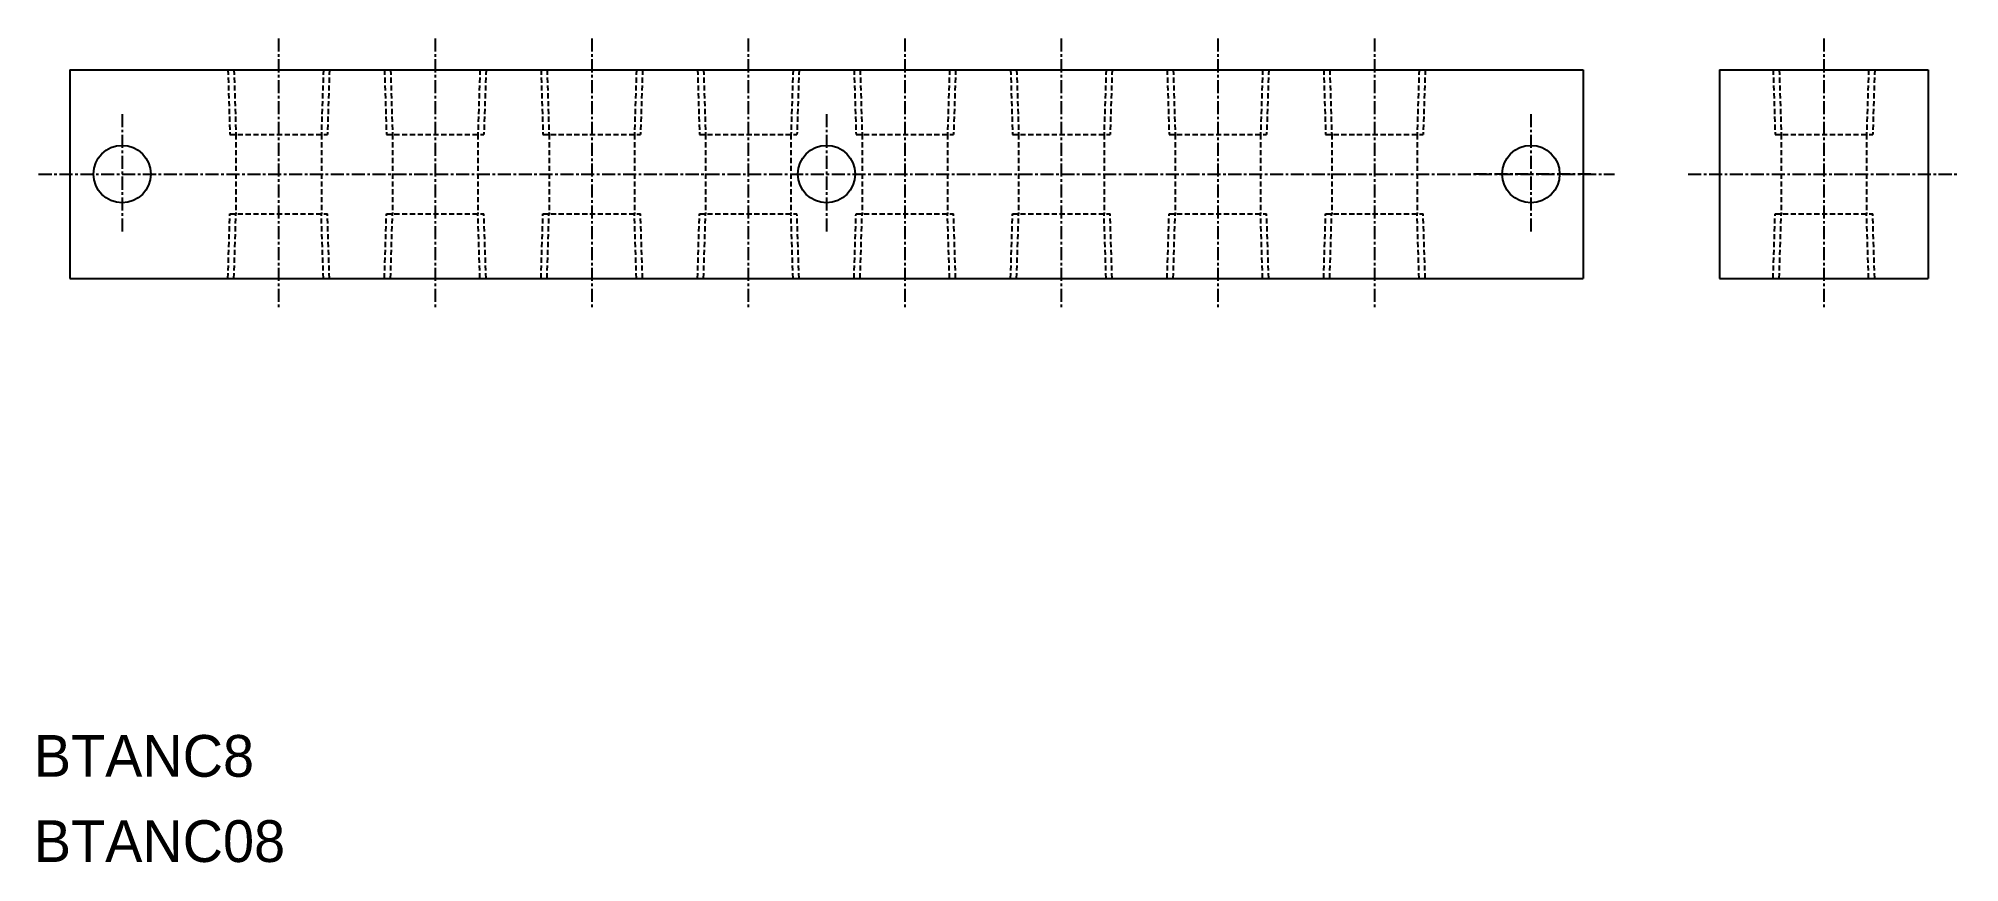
# Model space of a CAD drawing. Extents: x 4428 to 4613, y 18824 to 18903.
import ezdxf

# ---------------------------------------------------------------- set-up
doc = ezdxf.new("R2010")
doc.units = 0
doc.linetypes.add('CENTER', pattern=[2, 1.25, -0.25, 0.25, -0.25])
doc.linetypes.add('DASHED', pattern=[0.75, 0.5, -0.25])
doc.layers.get('0').update_dxf_attribs({"linetype": 'CONTINUOUS'})
doc.layers.add('CENTER', color=1, linetype='CENTER')

msp = doc.modelspace()

# ---------------------------------------------------------------- linework, layer by layer
at = {"color": 7, "linetype": 'CONTINUOUS'}
for p, q in [((4431.49, 18900.44), (4576.49, 18900.44)), ((4431.49, 18900.44), (4431.49, 18880.44)), ((4576.49, 18900.44), (4576.49, 18880.44)), ((4589.56, 18900.44), (4609.56, 18900.44)), ((4589.56, 18900.44), (4589.56, 18880.44)), ((4609.56, 18900.44), (4609.56, 18880.44)), ((4431.49, 18880.44), (4576.49, 18880.44)), ((4589.56, 18880.44), (4609.56, 18880.44))]:
    msp.add_line(p, q, dxfattribs=at)
at = {"color": 3, "linetype": 'DASHED'}
for p, q in [((4446.63, 18900.44), (4446.82, 18894.24)), ((4447.21, 18900.44), (4447.4, 18894.24)), ((4455.78, 18900.44), (4455.58, 18894.24)), ((4456.36, 18900.44), (4456.16, 18894.24)), ((4461.63, 18900.44), (4461.82, 18894.24)), ((4462.21, 18900.44), (4462.4, 18894.24)), ((4470.78, 18900.44), (4470.58, 18894.24)), ((4471.36, 18900.44), (4471.16, 18894.24)), ((4476.63, 18900.44), (4476.82, 18894.24)), ((4477.21, 18900.44), (4477.4, 18894.24)), ((4485.78, 18900.44), (4485.58, 18894.24)), ((4486.36, 18900.44), (4486.16, 18894.24)), ((4491.63, 18900.44), (4491.82, 18894.24)), ((4492.21, 18900.44), (4492.4, 18894.24)), ((4500.78, 18900.44), (4500.58, 18894.24)), ((4501.36, 18900.44), (4501.16, 18894.24)), ((4506.63, 18900.44), (4506.82, 18894.24)), ((4507.21, 18900.44), (4507.4, 18894.24)), ((4515.78, 18900.44), (4515.58, 18894.24)), ((4516.36, 18900.44), (4516.16, 18894.24)), ((4521.63, 18900.44), (4521.82, 18894.24)), ((4522.21, 18900.44), (4522.4, 18894.24)), ((4530.78, 18900.44), (4530.58, 18894.24)), ((4531.36, 18900.44), (4531.16, 18894.24)), ((4536.63, 18900.44), (4536.82, 18894.24)), ((4537.21, 18900.44), (4537.4, 18894.24)), ((4545.78, 18900.44), (4545.58, 18894.24)), ((4546.36, 18900.44), (4546.16, 18894.24)), ((4551.63, 18900.44), (4551.82, 18894.24)), ((4552.21, 18900.44), (4552.4, 18894.24)), ((4560.78, 18900.44), (4560.58, 18894.24)), ((4561.36, 18900.44), (4561.16, 18894.24)), ((4594.7, 18900.44), (4594.89, 18894.24)), ((4595.28, 18900.44), (4595.48, 18894.24)), ((4603.85, 18900.44), (4603.65, 18894.24)), ((4604.43, 18900.44), (4604.24, 18894.24)), ((4446.82, 18894.24), (4456.16, 18894.24)), ((4447.4, 18894.24), (4447.4, 18886.64)), ((4455.58, 18894.24), (4455.58, 18886.64)), ((4461.82, 18894.24), (4471.16, 18894.24)), ((4462.4, 18894.24), (4462.4, 18886.64)), ((4470.58, 18894.24), (4470.58, 18886.64)), ((4476.82, 18894.24), (4486.16, 18894.24)), ((4477.4, 18894.24), (4477.4, 18886.64)), ((4485.58, 18894.24), (4485.58, 18886.64)), ((4491.82, 18894.24), (4501.16, 18894.24)), ((4492.4, 18894.24), (4492.4, 18886.64)), ((4500.58, 18894.24), (4500.58, 18886.64)), ((4506.82, 18894.24), (4516.16, 18894.24)), ((4507.4, 18894.24), (4507.4, 18886.64)), ((4515.58, 18894.24), (4515.58, 18886.64)), ((4521.82, 18894.24), (4531.16, 18894.24)), ((4522.4, 18894.24), (4522.4, 18886.64)), ((4530.58, 18894.24), (4530.58, 18886.64)), ((4536.82, 18894.24), (4546.16, 18894.24)), ((4537.4, 18894.24), (4537.4, 18886.64)), ((4545.58, 18894.24), (4545.58, 18886.64)), ((4551.82, 18894.24), (4561.16, 18894.24)), ((4552.4, 18894.24), (4552.4, 18886.64)), ((4560.58, 18894.24), (4560.58, 18886.64)), ((4594.89, 18894.24), (4604.24, 18894.24)), ((4595.48, 18894.24), (4595.48, 18886.64)), ((4603.65, 18894.24), (4603.65, 18886.64)), ((4446.63, 18880.44), (4446.82, 18886.64)), ((4446.82, 18886.64), (4456.16, 18886.64)), ((4447.21, 18880.44), (4447.4, 18886.64)), ((4455.78, 18880.44), (4455.58, 18886.64)), ((4456.36, 18880.44), (4456.16, 18886.64)), ((4461.63, 18880.44), (4461.82, 18886.64)), ((4461.82, 18886.64), (4471.16, 18886.64)), ((4462.21, 18880.44), (4462.4, 18886.64)), ((4470.78, 18880.44), (4470.58, 18886.64)), ((4471.36, 18880.44), (4471.16, 18886.64)), ((4476.63, 18880.44), (4476.82, 18886.64)), ((4476.82, 18886.64), (4486.16, 18886.64)), ((4477.21, 18880.44), (4477.4, 18886.64)), ((4485.78, 18880.44), (4485.58, 18886.64)), ((4486.36, 18880.44), (4486.16, 18886.64)), ((4491.63, 18880.44), (4491.82, 18886.64)), ((4491.82, 18886.64), (4501.16, 18886.64)), ((4492.21, 18880.44), (4492.4, 18886.64)), ((4500.78, 18880.44), (4500.58, 18886.64)), ((4501.36, 18880.44), (4501.16, 18886.64)), ((4506.63, 18880.44), (4506.82, 18886.64)), ((4506.82, 18886.64), (4516.16, 18886.64)), ((4507.21, 18880.44), (4507.4, 18886.64)), ((4515.78, 18880.44), (4515.58, 18886.64)), ((4516.36, 18880.44), (4516.16, 18886.64)), ((4521.63, 18880.44), (4521.82, 18886.64)), ((4521.82, 18886.64), (4531.16, 18886.64)), ((4522.21, 18880.44), (4522.4, 18886.64)), ((4530.78, 18880.44), (4530.58, 18886.64)), ((4531.36, 18880.44), (4531.16, 18886.64)), ((4536.63, 18880.44), (4536.82, 18886.64)), ((4536.82, 18886.64), (4546.16, 18886.64)), ((4537.21, 18880.44), (4537.4, 18886.64)), ((4545.78, 18880.44), (4545.58, 18886.64)), ((4546.36, 18880.44), (4546.16, 18886.64)), ((4551.63, 18880.44), (4551.82, 18886.64)), ((4551.82, 18886.64), (4561.16, 18886.64)), ((4552.21, 18880.44), (4552.4, 18886.64)), ((4560.78, 18880.44), (4560.58, 18886.64)), ((4561.36, 18880.44), (4561.16, 18886.64)), ((4594.7, 18880.44), (4594.89, 18886.64)), ((4594.89, 18886.64), (4604.24, 18886.64)), ((4595.28, 18880.44), (4595.48, 18886.64)), ((4603.85, 18880.44), (4603.65, 18886.64)), ((4604.43, 18880.44), (4604.24, 18886.64))]:
    msp.add_line(p, q, dxfattribs=at)
at = {"color": 7, "linetype": 'CONTINUOUS'}
for centre in [(4436.49, 18890.44), (4503.99, 18890.44), (4571.49, 18890.44)]:
    msp.add_circle(centre, 2.75, dxfattribs=at)
at = {"layer": 'CENTER', "color": 1, "linetype": 'CENTER'}
for p, q in [((4451.49, 18903.44), (4451.49, 18877.44)), ((4466.49, 18903.44), (4466.49, 18877.44)), ((4481.49, 18903.44), (4481.49, 18877.44)), ((4496.49, 18903.44), (4496.49, 18877.44)), ((4511.49, 18903.44), (4511.49, 18877.44)), ((4526.49, 18903.44), (4526.49, 18877.44)), ((4541.49, 18903.44), (4541.49, 18877.44)), ((4556.49, 18903.44), (4556.49, 18877.44)), ((4599.56, 18903.44), (4599.56, 18877.44)), ((4436.49, 18896.19), (4436.49, 18884.69)), ((4503.99, 18896.19), (4503.99, 18884.69)), ((4571.49, 18896.19), (4571.49, 18884.69)), ((4428.49, 18890.44), (4579.49, 18890.44)), ((4577.24, 18890.44), (4565.74, 18890.44)), ((4586.56, 18890.44), (4612.56, 18890.44))]:
    msp.add_line(p, q, dxfattribs=at)

# ---------------------------------------------------------------- texts
at = {"color": 7, "linetype": 'CONTINUOUS'}
for s, p in [('BTANC8', (4428.03, 18832.67)), ('BTANC08', (4428.03, 18824.5))]:
    msp.add_text(s, height=4, dxfattribs=at).set_placement(p)

doc.saveas('drawing.dxf')
